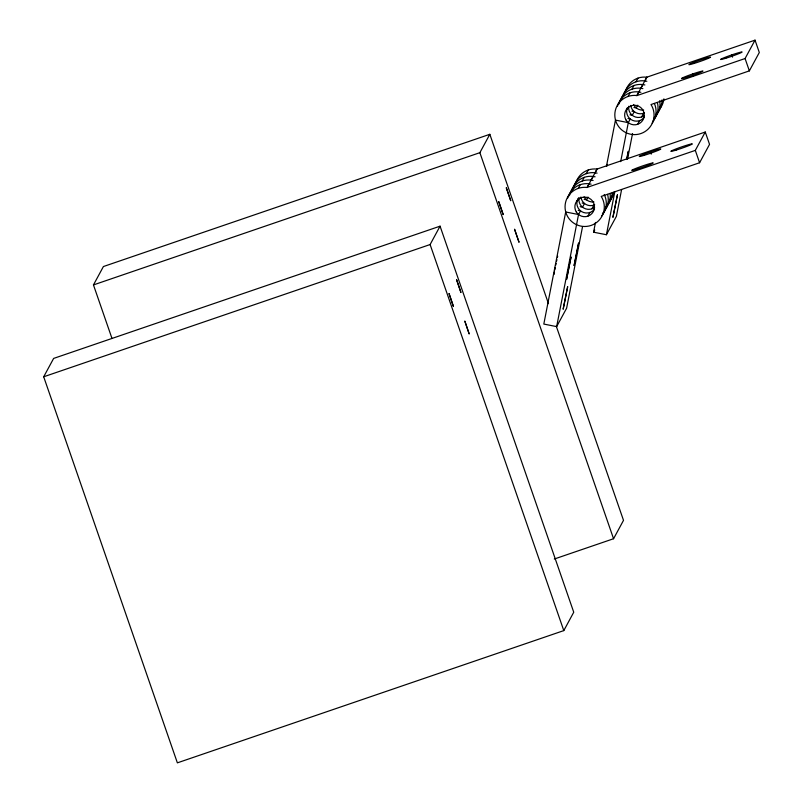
<?xml version="1.0" encoding="UTF-8"?>
<svg xmlns="http://www.w3.org/2000/svg" width="803" height="803" viewBox="0 0 803 803"><rect width="100%" height="100%" fill="white"/><g stroke="black" fill="none" stroke-linecap="round" stroke-linejoin="round"><path stroke-width="1.2" d="M554.05 274.475L554.471 272.046M554.873 269.858L555.325 267.489M627.043 159.265L628.337 151.295L626.46 159.335M578.531 214.521L565.693 211.982L543.812 324.071L556.65 326.61L578.531 214.521L580.529 210.848L578.2 210.386M582.546 226.607L566.607 308.232L556.65 326.61M621.602 189.558L616.373 216.358L606.416 234.737L593.578 232.197L595.475 222.451M606.416 166.412L615.459 120.109L628.297 122.648L630.295 118.974L627.966 118.513M606.416 234.737L614.737 192.098M620.689 161.634L628.297 122.648M627.544 159.094L632.543 133.509M555.806 265.03L556.138 263.404M556.62 261.075L556.921 259.64M607.098 165.87L607.449 164.364M557.463 257.191L557.683 256.237M43.693 376.788L53.64 358.419L440.064 226.175L573.743 612.227L563.796 630.606L177.373 762.85L43.693 376.788L430.107 244.544L440.064 226.175M111.908 338.214L93.459 284.924L103.406 266.546L489.83 134.302L548.469 303.644M93.459 284.924L479.873 152.67L489.83 134.302M571.887 191.154L572.88 189.317M578.27 188.374L580.258 184.7M582.245 181.026L584.233 177.353M586.23 173.669L588.218 169.995M628.026 96.501L630.024 92.827M632.011 89.153L633.999 85.479M635.996 81.806L637.983 78.122M577.036 201.332L579.033 197.648A9.817 9.787 28.4 0 0 594.561 207.405M626.802 109.459L627.795 107.622M587.134 187.48L597.071 169.052L705.265 132.023L709.541 144.379L699.594 162.748L601.226 196.414A19.643 19.573 28.4 0 1 591.169 225.412A19.643 19.573 28.4 0 1 565.161 208.91A19.643 19.573 28.4 0 1 587.134 187.48L589.121 183.807M646.837 77.178L636.879 95.557A19.643 19.573 28.4 0 0 614.927 117.037A19.643 19.573 28.4 0 0 640.935 133.539A19.643 19.573 28.4 0 0 650.992 104.541L749.36 70.875L759.307 52.506L755.031 40.15L646.837 77.178L644.859 80.902M591.118 180.123L593.106 176.449M595.093 172.775L597.071 169.052M638.887 91.933L636.899 95.607L745.074 58.529L755.031 40.15M640.884 88.25L642.872 84.576M587.987 197.066L586.501 199.817L584.172 199.365M637.753 105.193L636.267 107.943L633.938 107.492M587.886 216.168L589.884 212.494M591.871 208.82L593.859 205.146M637.652 124.294L639.65 120.621M641.637 116.947L643.625 113.273M605.934 207.033L607.931 203.36M609.919 199.686L611.906 196.002M655.7 115.16L657.697 111.487M659.685 107.813L661.672 104.139M593.578 232.197L594.742 230.039M587.113 187.42L695.318 150.392L705.265 132.023M554.291 559.018L613.562 538.733L623.509 520.354L556.258 326.148M631.951 111.165L634.27 111.627L632.282 115.301L629.953 114.839M582.185 203.039L584.504 203.49L582.516 207.174L580.188 206.712M745.074 58.529L749.36 70.875M731.754 54.905L732.537 57.143M692.648 73.966L693.421 76.215M695.318 150.392L699.594 162.748M650.43 151.897L651.213 154.146M479.873 152.67L613.562 538.733M430.107 244.544L563.796 630.606M594.591 209.041A9.817 9.787 28.4 0 1 581.382 211.46A9.817 9.787 28.4 0 1 578.1 198.441M604.217 194.497A19.643 19.573 28.4 0 1 601.437 216.178M567.731 198.03A19.643 19.573 28.4 0 1 591.128 184.168M594.692 204.815A9.817 9.787 28.4 0 1 580.91 197.006M607.59 194.436A19.643 19.573 28.4 0 1 602.421 213.568M569.397 195.751A19.643 19.573 28.4 0 1 593.116 180.494M610.15 193.653A19.643 19.573 28.4 0 1 605.422 208.83M571.716 190.682A19.643 19.573 28.4 0 1 595.103 176.811M612.257 192.931A19.643 19.573 28.4 0 1 606.516 206.11M573.382 188.404A19.643 19.573 28.4 0 1 597.101 173.137M613.934 192.178A19.643 19.573 28.4 0 1 608.503 202.436M575.821 182.913A19.643 19.573 28.4 0 1 597.091 169.102M593.919 201.914A9.817 9.787 28.4 0 1 584.062 196.926M644.347 117.168A9.817 9.787 28.4 0 1 627.253 107.873M654.375 103.467A19.643 19.573 28.4 0 1 652.136 123.16M617.497 106.157A19.643 19.573 28.4 0 1 640.894 92.295M644.327 115.532A9.817 9.787 28.4 0 1 628.709 106.267M644.458 112.942A9.817 9.787 28.4 0 1 630.716 105.444M657.356 102.563A19.643 19.573 28.4 0 1 653.2 120.631M619.163 103.878A19.643 19.573 28.4 0 1 642.882 88.621M659.755 100.696A19.643 19.573 28.4 0 1 654.174 118.021M621.482 98.809A19.643 19.573 28.4 0 1 644.869 84.947M662.033 99.863A19.643 19.573 28.4 0 1 657.175 113.283M623.238 96.099A19.643 19.573 28.4 0 1 646.857 81.264M663.91 98.849A19.643 19.573 28.4 0 1 659.273 109.489M625.577 91.04A19.643 19.573 28.4 0 1 646.847 77.229M643.685 110.041A9.817 9.787 28.4 0 1 633.537 104.5M563.184 309.045L567.651 286.751L563.184 309.045M566.557 279.404L571.023 257.111L566.557 279.404M574.115 265.472L578.572 243.168L574.115 265.472M612.95 217.171L617.417 194.878L612.95 217.171M449.028 293.637L453.414 306.425L449.108 293.657M456.556 279.735L460.942 292.523L456.636 279.755M464.817 321.22L469.203 333.998L464.907 321.23M498.793 201.754L503.18 214.531L498.793 201.754M506.322 187.852L510.708 200.63L506.322 187.852M514.593 229.327L518.979 242.115L514.593 229.327M636.94 169.182A11.463 0.662 -19.1 0 0 653.251 162.959A11.463 0.662 -19.1 0 0 637.06 167.937A11.463 0.662 -19.1 0 0 636.94 169.182M676.056 150.121A11.463 0.662 -19.1 0 0 692.357 143.898A11.463 0.662 -19.1 0 0 676.176 148.876A11.463 0.662 -19.1 0 0 676.056 150.121M644.488 155.24A11.463 0.662 -19.1 0 0 660.799 149.027A11.463 0.662 -19.1 0 0 644.608 153.995A11.463 0.662 -19.1 0 0 644.488 155.24M576.263 211.912A9.817 9.787 28.4 0 0 593.256 211.691A9.817 9.787 28.4 0 0 584.524 197.106A9.817 9.787 28.4 0 0 576.263 211.912M686.706 77.309A11.463 0.662 -19.1 0 0 703.006 71.086A11.463 0.662 -19.1 0 0 686.826 76.064A11.463 0.662 -19.1 0 0 686.706 77.309M725.812 58.248A11.463 0.662 -19.1 0 0 742.123 52.024A11.463 0.662 -19.1 0 0 725.932 57.003A11.463 0.662 -19.1 0 0 725.812 58.248M694.254 63.377A11.463 0.662 -19.1 0 0 710.565 57.154A11.463 0.662 -19.1 0 0 694.374 62.122A11.463 0.662 -19.1 0 0 694.254 63.377M626.029 120.038A9.817 9.787 28.4 0 0 643.022 119.818A9.817 9.787 28.4 0 0 634.29 105.243A9.817 9.787 28.4 0 0 626.029 120.038"/></g></svg>
